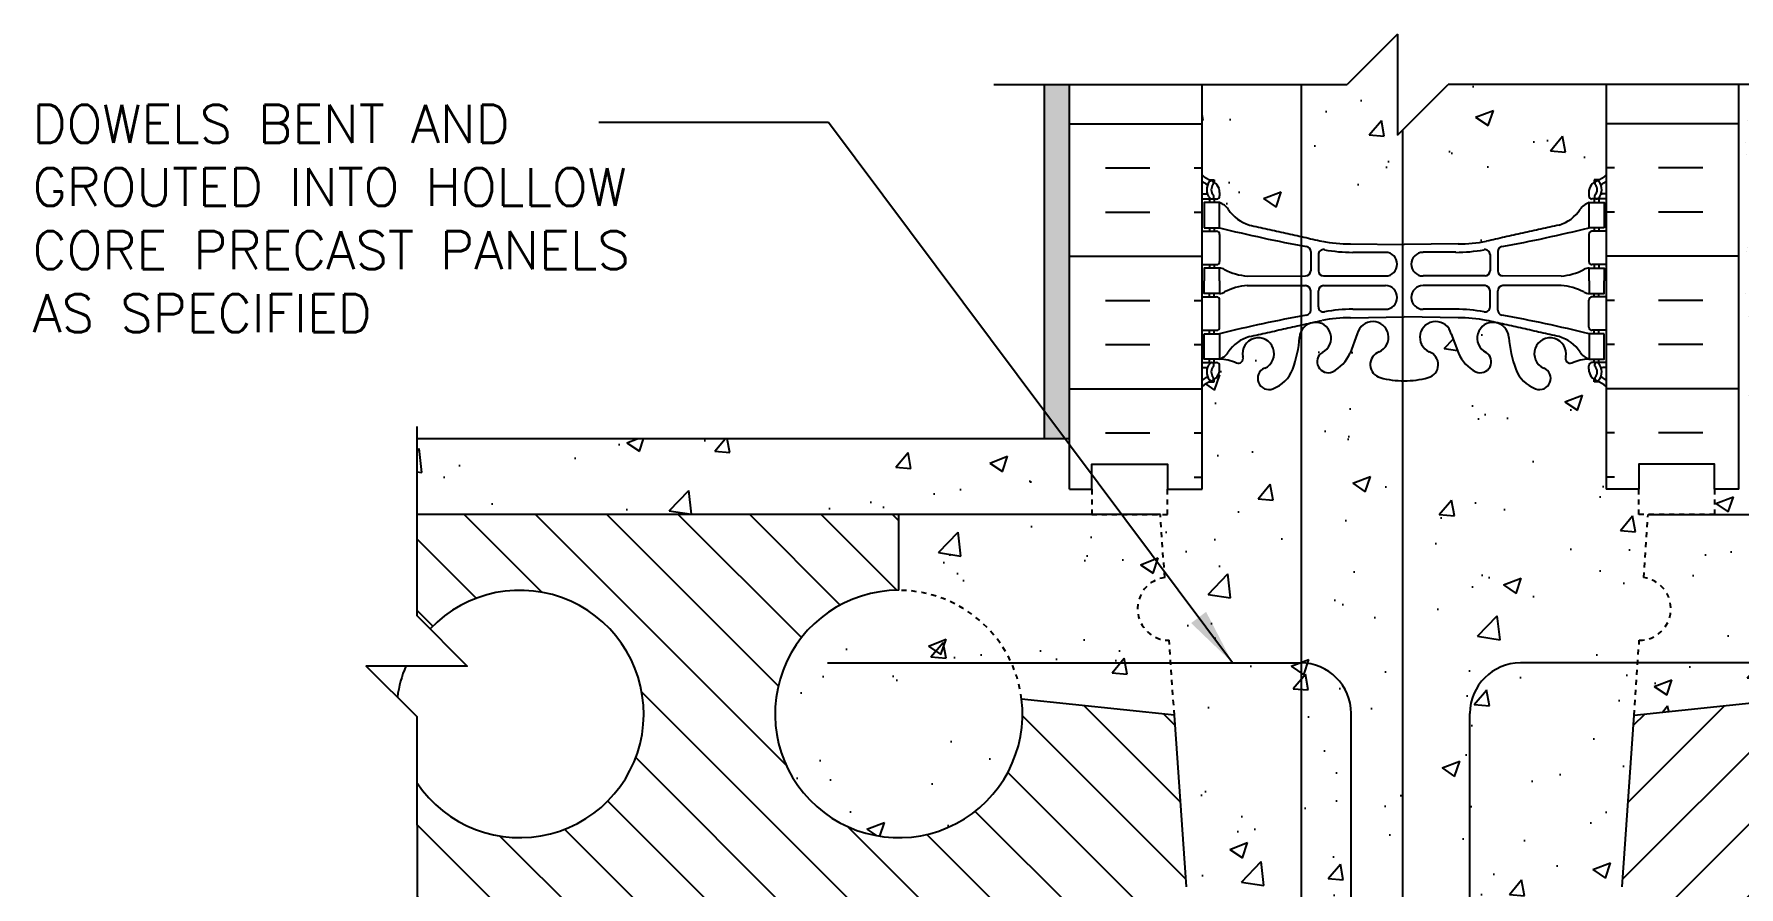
# Model space of a CAD drawing. Header units: inches. Extents: x 206.3 to 260.7, y 90.1 to 155.5.
# Drawn here: x 206.35 to 240.1, y 138.65 to 155.55 of the extents above; entities that cross this region are included whole.
import ezdxf

# ---------------------------------------------------------------- set-up
doc = ezdxf.new("R2010")
doc.units = ezdxf.units.IN
doc.header["$LTSCALE"] = 0.5
doc.header["$MEASUREMENT"] = 0
doc.linetypes.add('DASHED2', pattern=[0.375, 0.25, -0.125])
doc.linetypes.add('HIDDEN2', pattern=[0.1875, 0.125, -0.0625])
for name, color, linetype in [('HATCH', 12, 'Continuous'), ('Hidden2', 12, 'HIDDEN2'), ('line25', 2, 'Continuous'), ('LINE3', 3, 'Continuous'), ('LINE50', 5, 'Continuous'), ('LINE9', 9, 'Continuous'), ('TEXT', 4, 'Continuous'), ('Web_Edge', 9, 'Continuous')]:
    doc.layers.add(name, color=color, linetype=linetype)
doc.styles.add('DIM', font='romans.shx', dxfattribs={"width": 0.7})
doc.styles.add('ROMANS', font='romans.shx', dxfattribs={"height": 0.75})
doc.dimstyles.new('ext_12', dxfattribs={"dimscale": 12, "dimtxt": 0.09375, "dimasz": 0.09375, "dimexe": 0.09375, "dimexo": 0.0625, "dimgap": 0.0625, "dimtad": 1, "dimdec": 1, "dimzin": 3, "dimdsep": 46, "dimlunit": 4, "dimtxsty": 'DIM', "dimcen": 0.09, "dimdle": 0.09375, "dimclrt": 4, "dimadec": 0, "dimazin": 0, "dimtfac": 1, "dimtdec": 1, "dimtmove": 2, "dimatfit": 3, "dimfxl": 1, "dimfrac": 2, "dimtolj": 1, "dimtzin": 0, "dimarcsym": 0})

msp = doc.modelspace()

# ---------------------------------------------------------------- hatches: boundary and pattern name
at = {"layer": 'HATCH'}
h = msp.add_hatch(dxfattribs=at)
h.set_pattern_fill('AR-CONC', color=256, scale=0.5)
h.set_pattern_definition([(50, (0, 0), (3.5863, -0.31376), [0.375, -4.125]), (355, (0, 0), (-0.693757, 3.76096), [0.3, -3.3]), (100.4514, (0.299, -0.026), (2.892544, 3.4472), [0.3187, -3.50571]), (46.1842, (0, 1), (5.336207, -0.827596), [0.5625, -6.1875]), (96.6356, (0.4447, 0.931), (4.67331, 4.87059), [0.47805, -5.25857]), (351.1842, (0, 1), (4.67331, 4.87059), [0.45, -4.95]), (21, (0.5, 0.75), (2.984535, -2.013094), [0.375, -4.125]), (326, (0.5, 0.75), (1.216577, 3.62575), [0.3, -3.3]), (71.4514, (0.7487, 0.5822), (4.20111, 1.612656), [0.3187, -3.50571]), (37.5, (0, 0), (0.060799, 1.664469), [0, -3.26, 0, -3.35, 0, -3.3125]), (7.5, (0, 0), (1.315348, 1.972059), [0, -1.91, 0, -3.185, 0, -1.2625]), (327.5, (-1.115, 0), (2.669112, -0.1127744), [0, -1.25, 0, -3.9, 0, -5.175]), (317.5, (-1.615, 0), (2.91593, 0.500525), [0, -1.625, 0, -2.59, 0, -3.675])])
h.paths.add_polyline_path([(238.026, 142.057), (238.13, 143.538, 0.932515), (238.217, 144.782), (238.304, 146.029), (238.12, 146.029), (238.12, 146.529), (237.475, 146.529), (237.477, 147.084), (237.476, 148.563, 0.088982), (237.329, 148.661), (237.239, 148.661), (237.239, 148.702, -0.249069), (237.129, 148.91), (237.129, 148.977, -0.414214), (237.192, 149.04), (237.239, 149.04), (237.239, 149.11), (237.134, 149.11, 0.085348), (236.805, 149.034, -0.669601), (236.673, 149.154, 2.087231), (236.239, 148.93, -1), (236.075, 148.521, -0.227838), (235.671, 148.945, -0.06598), (235.546, 149.554, 1.629604), (235.075, 149.253, -1.059167), (234.869, 148.871, -0.16372), (234.547, 149.225), (234.404, 149.612, 1.612474), (233.973, 149.252, -0.734872), (233.95, 148.741, -0.068475), (233.475, 148.679, -0.068475), (233.001, 148.741, -0.734872), (232.978, 149.252, 1.612474), (232.547, 149.612), (232.404, 149.225, -0.16372), (232.082, 148.871, -1.059167), (231.876, 149.253, 1.629604), (231.405, 149.554, -0.06598), (231.28, 148.945, -0.227838), (230.876, 148.521, -1), (230.712, 148.93, 2.087231), (230.278, 149.154, -0.669601), (230.146, 149.034, 0.085348), (229.816, 149.11), (229.711, 149.11), (229.711, 149.04), (229.759, 149.04, -0.414214), (229.821, 148.977), (229.821, 148.91, -0.249069), (229.711, 148.702), (229.711, 148.661), (229.621, 148.661, 0.088416), (229.475, 148.563), (229.475, 146.529), (228.788, 146.529), (228.788, 146.029), (228.647, 146.029), (228.734, 144.782, 0.932515), (228.821, 143.538), (228.925, 142.057), (229.163, 138.653, -1), (229.163, 138.028), (229.475, 138.028, -0.638195), (229.95, 138.054, -0.467567), (230.552, 138.054, -0.448627), (231.077, 138.034, -0.318346), (231.645, 138.034, -0.316552), (232.158, 138.034, -0.436971), (232.746, 138.034, -0.520567), (233.258, 138.034, -0.520567), (233.644, 138.034, -0.520567), (234.088, 138.034, -0.520567), (234.532, 138.034, -0.520567), (234.976, 138.034, -0.520567), (235.255, 138.034, -0.512435), (235.475, 138.028, -0.512435), (235.696, 138.034, -0.520567), (235.975, 138.034, -0.520567), (236.419, 138.034, -0.520567), (236.863, 138.034, -0.520567), (237.307, 138.034, -0.514581), (237.475, 138.028), (237.788, 138.028, -1), (237.788, 138.653)])
edge = h.paths.add_edge_path()
edge.add_line((237.134, 152.21), (237.239, 152.21))
edge.add_line((237.239, 152.21), (237.239, 152.28))
edge.add_line((237.239, 152.28), (237.192, 152.28))
edge.add_arc((237.192, 152.342), 0.0625, 180, 270, ccw=False)
edge.add_line((237.129, 152.342), (237.129, 152.41))
edge.add_arc((237.379, 152.41), 0.25, 124.0558, 180, ccw=False)
edge.add_line((237.239, 152.617), (237.239, 152.658))
edge.add_line((237.239, 152.658), (237.329, 152.658))
edge.add_arc((237.129, 153.117), 0.5, 293.5782, 313.8141)
edge.add_line((237.476, 152.756), (237.475, 154.547))
edge.add_line((237.475, 154.547), (234.345, 154.547))
edge.add_line((234.345, 154.547), (233.345, 153.547))
edge.add_line((233.345, 153.547), (233.345, 155.547))
edge.add_line((233.345, 155.547), (232.345, 154.547))
edge.add_line((232.345, 154.547), (229.475, 154.547))
edge.add_line((229.475, 154.547), (229.475, 152.756))
edge.add_arc((229.821, 153.117), 0.5, 226.2109, 246.4218)
edge.add_line((229.621, 152.658), (229.711, 152.658))
edge.add_line((229.711, 152.658), (229.711, 152.617))
edge.add_arc((229.571, 152.41), 0.25, 0, 55.9442, ccw=False)
edge.add_line((229.821, 152.41), (229.821, 152.342))
edge.add_arc((229.759, 152.342), 0.0625, -90, 0, ccw=False)
edge.add_line((229.759, 152.28), (229.711, 152.28))
edge.add_line((229.711, 152.28), (229.711, 152.21))
edge.add_line((229.711, 152.21), (229.816, 152.21))
edge.add_arc((229.694, 151.867), 0.364, 32.0424, 70.3387, ccw=False)
edge.add_arc((230.617, 152.478), 0.743, 214.228, 253.8107)
edge.add_spline(control_points=[(230.41, 151.764), (231.847, 151.444)], knot_values=[0, 0, 1, 1], degree=1, periodic=0)
edge.add_arc((232.404, 154.375), 2.984, 259.2546, 270.0995)
edge.add_line((232.409, 151.391), (233.475, 151.376))
edge.add_line((233.475, 151.376), (234.542, 151.391))
edge.add_arc((234.547, 154.375), 2.984, 269.9005, 280.7454)
edge.add_spline(control_points=[(235.104, 151.444), (236.541, 151.764)], knot_values=[0, 0, 1, 1], degree=1, periodic=0)
edge.add_arc((236.334, 152.478), 0.743, 286.1893, 325.772)
edge.add_arc((237.257, 151.867), 0.364, 109.6613, 147.9576, ccw=False)
h.paths.add_polyline_path([(253.026, 147.529), (240.1, 147.529), (240.1, 146.529), (239.62, 146.529), (239.62, 146.029), (253.026, 146.029)])
h.paths.add_polyline_path([(226.85, 147.529), (213.925, 147.529), (213.925, 146.029), (227.288, 146.029), (227.288, 146.529), (226.85, 146.529)])
h.paths.add_polyline_path([(228.734, 144.782), (228.647, 146.029), (223.468, 146.029), (223.468, 144.529, -0.379205), (225.901, 142.374), (228.925, 142.057), (228.821, 143.538, -0.932515)])
h.paths.add_polyline_path([(223.468, 144.529, 2.637096), (225.901, 142.374, 0.379205)])
h.paths.add_polyline_path([(243.483, 144.529, 0.379205), (241.05, 142.374, 2.637096)])
h.paths.add_polyline_path([(243.483, 144.529), (243.483, 146.029), (239.62, 146.029), (238.304, 146.029), (238.217, 144.782, -0.932515), (238.13, 143.538), (238.026, 142.057), (241.05, 142.374, -0.379205)])
h.paths.add_polyline_path([(236.965, 137.217), (236.845, 137.417), (236.845, 137.529), (237.476, 137.529), (237.476, 138.028, 0.514841), (237.307, 138.034, 0.520567), (236.863, 138.034, 0.520567), (236.419, 138.034, 0.520567), (235.975, 138.034, 0.520567), (235.696, 138.034, 0.512435), (235.475, 138.028, 0.512435), (235.255, 138.034, 0.520567), (234.976, 138.034, 0.520567), (234.532, 138.034, 0.520567), (234.088, 138.034, 0.520567), (233.644, 138.034, 0.520567), (233.258, 138.034, 0.520567), (232.746, 138.034, 0.436971), (232.158, 138.034, 0.316552), (231.645, 138.034, 0.318346), (231.077, 138.034, 0.448627), (230.552, 138.054, 0.467567), (229.95, 138.054, 0.638195), (229.475, 138.028), (229.475, 137.529), (230.105, 137.529), (230.105, 137.417), (229.985, 137.217), (229.985, 135.748, 0.268156), (230.147, 135.6), (236.804, 135.6, 0.268138), (236.965, 135.748)])
h.paths.add_polyline_path([(233.399, 135.037, 0.225652), (233.024, 135.412), (230.36, 135.412, 0.225652), (229.985, 135.037), (229.985, 134.196, 0.225652), (230.36, 133.821), (233.024, 133.821, 0.225652), (233.399, 134.196)])
h.paths.add_polyline_path([(236.965, 135.037, 0.225652), (236.59, 135.412), (233.927, 135.412, 0.225652), (233.552, 135.037), (233.552, 134.196, 0.225652), (233.927, 133.821), (236.59, 133.821, 0.225652), (236.965, 134.196)])
h.paths.add_polyline_path([(236.965, 133.256, 0.225652), (236.59, 133.631), (233.927, 133.631, 0.225652), (233.552, 133.256), (233.552, 132.415, 0.225652), (233.927, 132.04), (236.59, 132.04, 0.225652), (236.965, 132.415)])
h.paths.add_polyline_path([(233.399, 133.256, 0.225652), (233.024, 133.631), (230.36, 133.631, 0.225652), (229.985, 133.256), (229.985, 132.415, 0.225652), (230.36, 132.04), (233.024, 132.04, 0.225652), (233.399, 132.415)])
h.paths.add_polyline_path([(237.242, 129.178), (237.115, 129.178, -0.414214), (237.065, 129.228), (237.065, 129.258), (236.965, 129.258), (236.965, 130.859, -0.380392), (236.673, 131.154, 2.087231), (236.239, 130.93, -1), (236.075, 130.521, -0.227838), (235.671, 130.945, -0.06598), (235.546, 131.554, 1.629604), (235.075, 131.253, -0.994662), (234.893, 130.858, -0.031412), (234.869, 130.871, -0.16372), (234.547, 131.225), (234.404, 131.612, 1.612474), (233.973, 131.252, -0.734872), (233.95, 130.741, -0.068475), (233.475, 130.679, -0.068475), (233.001, 130.741, -0.734872), (232.978, 131.252, 1.612474), (232.547, 131.612), (232.404, 131.225, -0.16372), (232.082, 130.871, -1.059167), (231.876, 131.253, 1.629604), (231.405, 131.554, -0.06598), (231.28, 130.945, -0.227838), (230.876, 130.521, -1), (230.712, 130.93, 2.087231), (230.278, 131.154, -0.380397), (229.985, 130.859), (229.985, 129.258), (229.885, 129.258), (229.885, 129.228, -0.414214), (229.835, 129.178), (229.709, 129.178), (229.667, 129.046, -0.725737), (229.56, 129.028), (229.475, 129.288), (229.475, 128.529), (229.475, 126.495, 0.088416), (229.621, 126.397), (229.711, 126.397), (229.711, 126.356, -0.249069), (229.821, 126.148), (229.821, 126.081, -0.414214), (229.759, 126.018), (229.711, 126.018), (229.711, 125.948), (229.816, 125.948, 0.085348), (230.146, 126.024, -0.669601), (230.278, 125.904, 2.087231), (230.712, 126.129, -1), (230.876, 126.537, -0.21345), (231.268, 126.148, -0.013721), (231.28, 126.113, -0.06598), (231.405, 125.504, 1.629604), (231.876, 125.805, -1.059167), (232.082, 126.187, -0.16372), (232.404, 125.833), (232.547, 125.446, 1.612474), (232.978, 125.806, -0.734872), (233.001, 126.317, -0.068475), (233.475, 126.379, -0.068475), (233.95, 126.317, -0.734872), (233.973, 125.806, 1.612474), (234.404, 125.446), (234.547, 125.833, -0.16372), (234.869, 126.187, -1.059167), (235.075, 125.805, 1.629604), (235.546, 125.504, -0.06598), (235.671, 126.113, -0.227838), (236.075, 126.537, -1), (236.239, 126.129, 2.087231), (236.673, 125.904, -0.669601), (236.805, 126.024, 0.085348), (237.134, 125.948), (237.239, 125.948), (237.239, 126.018), (237.192, 126.018, -0.414214), (237.129, 126.081), (237.129, 126.148, -0.249069), (237.239, 126.356), (237.239, 126.397), (237.329, 126.397, 0.088434), (237.475, 126.495), (237.475, 129.289), (237.397, 129.046, -0.725737), (237.29, 129.028)])
h = msp.add_hatch(dxfattribs=at)
h.set_pattern_fill('AR-SAND', color=256, scale=0.5, style=0)
h.set_pattern_definition([(37.5, (226.7158, 149.9661), (-0.031497, 0.963412), [0, -0.76, 0, -0.85, 0, -0.8125]), (7.5, (226.7158, 149.9661), (0.88489, 1.411073), [0, -0.41, 0, -0.685, 0, -0.2625]), (327.5, (226.1008, 149.9661), (1.55707, 0.00283), [0, -0.25, 0, -0.9, 0, -1.175]), (317.5, (226.1008, 149.9661), (1.503063, 0.43884), [0, -0.125, 0, -0.59, 0, -0.675])])
h.paths.add_polyline_path([(226.85, 154.547), (226.35, 154.547), (226.35, 147.529), (226.85, 147.529)])
h.paths.add_polyline_path([(226.35, 112.52), (226.85, 112.52), (226.85, 128.529), (226.85, 138.028), (226.35, 138.028)])
h = msp.add_hatch(dxfattribs=at)
h.set_pattern_fill('AR-SAND', color=256, scale=0.5, style=0)
h.set_pattern_definition([(37.5, (144.3508, -103.47236), (-0.0314967, 0.9634119), [0, -0.76, 0, -0.85, 0, -0.8125]), (7.5, (144.3508, -103.4724), (0.8848884, 1.411073), [0, -0.41, 0, -0.685, 0, -0.2625]), (327.5, (143.7358, -103.4724), (1.557071, 0.0028295), [0, -0.25, 0, -0.9, 0, -1.175]), (317.5, (143.7358, -103.4724), (1.503063, 0.438838), [0, -0.125, 0, -0.59, 0, -0.675])])
h.paths.add_polyline_path([(240.58, 154.547), (240.1, 154.547), (240.088, 148.529), (240.1, 148.529), (240.103, 147.529), (240.58, 147.529)])
h = msp.add_hatch(dxfattribs=at)
h.set_pattern_fill('ANSI31', color=256, scale=8, style=0)
h.set_pattern_definition([(135, (363.5647, -60.6594), (0.7071068, 0.7071068), [])])
h.paths.add_polyline_path([(214.19, 143.764), (213.925, 144.029), (213.925, 146.029), (223.468, 146.029), (223.468, 144.529, 2.637096), (225.901, 142.374), (228.925, 142.057), (228.925, 142.049), (229.163, 138.654, -1), (229.163, 138.029), (213.932, 138.029), (213.927, 140.723, 2.861697)])
h = msp.add_hatch(dxfattribs=at)
h.set_pattern_fill('ANSI31', color=256, scale=8, style=0)
h.set_pattern_definition([(45, (103.3862, -60.6594), (-0.7071068, 0.7071068), [])])
h.paths.add_polyline_path([(252.761, 143.764), (253.026, 144.029), (253.026, 146.029), (243.483, 146.029), (243.483, 144.529, -2.637096), (241.05, 142.374), (238.026, 142.057), (238.025, 142.049), (237.788, 138.654, 1), (237.788, 138.029), (253.019, 138.029), (253.024, 140.723, -2.861697)])

# ---------------------------------------------------------------- linework, layer by layer
for p, q in [((226.85, 153.77), (229.475, 153.77)), ((240.1, 153.77), (237.475, 153.77)), ((227.564, 152.895), (228.439, 152.895)), ((229.314, 152.895), (229.475, 152.895)), ((237.637, 152.895), (237.475, 152.895)), ((239.387, 152.895), (238.512, 152.895)), ((227.564, 152.02), (228.439, 152.02)), ((229.314, 152.02), (229.475, 152.02)), ((237.637, 152.02), (237.475, 152.02)), ((239.387, 152.02), (238.512, 152.02)), ((226.85, 151.145), (229.475, 151.145)), ((240.1, 151.145), (237.475, 151.145)), ((227.564, 150.27), (228.439, 150.27)), ((229.314, 150.27), (229.475, 150.27)), ((237.637, 150.27), (237.475, 150.27)), ((239.387, 150.27), (238.512, 150.27)), ((227.564, 149.395), (228.439, 149.395)), ((229.314, 149.395), (229.475, 149.395)), ((237.637, 149.395), (237.475, 149.395)), ((239.387, 149.395), (238.512, 149.395)), ((226.85, 148.52), (229.475, 148.52)), ((240.1, 148.52), (237.475, 148.52)), ((227.564, 147.645), (228.439, 147.645)), ((229.314, 147.645), (229.475, 147.645)), ((237.637, 147.645), (237.475, 147.645)), ((239.387, 147.645), (238.512, 147.645)), ((229.314, 146.77), (229.475, 146.77)), ((237.637, 146.77), (237.475, 146.77))]:
    msp.add_line(p, q, dxfattribs=at)
at = {"layer": 'Hidden2'}
for p, q in [((228.734, 144.782), (228.647, 146.029)), ((238.217, 144.782), (238.304, 146.029)), ((228.925, 142.057), (228.821, 143.538)), ((238.026, 142.057), (238.13, 143.538))]:
    msp.add_line(p, q, dxfattribs=at)
for centre, radius, start, end in [((223.468, 142.079), 2.45, 6.9321, 90), ((228.821, 144.163), 0.625, 98, 270), ((238.13, 144.163), 0.625, 270, 82)]:
    msp.add_arc(centre, radius, start, end, dxfattribs=at)
at = {"layer": 'line25'}
for p, q in [((229.475, 146.529), (229.475, 154.547)), ((237.475, 154.547), (237.477, 147.084)), ((237.477, 147.084), (237.475, 146.529)), ((228.647, 146.029), (213.932, 146.029)), ((223.468, 144.529), (223.468, 146.029)), ((238.304, 146.029), (253.019, 146.029)), ((228.925, 142.057), (225.901, 142.374)), ((238.026, 142.057), (241.05, 142.374)), ((229.163, 138.654), (228.925, 142.057)), ((237.788, 138.654), (238.026, 142.057))]:
    msp.add_line(p, q, dxfattribs=at)
for centre, start, end in [((215.968, 142.079), 213.5868, 136.5404), ((223.468, 142.079), 90, 6.9321), ((215.968, 142.079), 157.1802, 172.1595)]:
    msp.add_arc(centre, 2.45, start, end, dxfattribs=at)
at = {"layer": 'LINE3'}
for p, q in [((231.432, 154.532), (231.432, 116.743)), ((233.442, 153.643), (233.442, 138.135)), ((222.054, 143.09), (231.424, 143.09)), ((244.72, 143.09), (235.777, 143.09)), ((232.424, 128.696), (232.424, 142.09)), ((234.777, 128.696), (234.777, 142.09))]:
    msp.add_line(p, q, dxfattribs=at)
for centre, start, end in [((231.424, 142.09), 0, 90), ((235.777, 142.09), 90, 180)]:
    msp.add_arc(centre, 1, start, end, dxfattribs=at)
at = {"layer": 'LINE50'}
for p, q in [((226.85, 146.529), (226.85, 154.547)), ((240.1, 146.529), (240.1, 154.547)), ((227.288, 146.529), (227.288, 147.029)), ((227.288, 147.029), (228.788, 147.029)), ((228.788, 147.029), (228.788, 146.529)), ((226.85, 146.529), (227.288, 146.529)), ((228.788, 146.529), (229.225, 146.529)), ((229.225, 146.529), (229.475, 146.529))]:
    msp.add_line(p, q, dxfattribs=at)
for points in [[(226.85, 146.529), (227.288, 146.529), (227.288, 147.029), (228.788, 147.029), (228.788, 146.529), (229.475, 146.529)], [(240.1, 146.529), (239.62, 146.529), (239.62, 147.029), (238.12, 147.029), (238.12, 146.529), (237.475, 146.529)]]:
    msp.add_lwpolyline(points, dxfattribs=at)
at = {"layer": 'LINE9'}
for p, q in [((233.345, 155.547), (232.345, 154.547)), ((233.345, 155.547), (233.345, 153.547)), ((225.35, 154.547), (232.345, 154.547)), ((226.35, 154.547), (226.35, 147.529)), ((233.345, 153.547), (234.345, 154.547)), ((241.58, 154.547), (234.345, 154.547)), ((226.848, 147.529), (213.932, 147.529))]:
    msp.add_line(p, q, dxfattribs=at)
msp.add_lwpolyline([(213.925, 147.773), (213.925, 144.029), (214.925, 143.029), (213.925, 143.029), (212.925, 143.029), (213.925, 142.029), (213.932, 137.716)], dxfattribs=at)
at = {"layer": 'LINE9', "linetype": 'DASHED2', "ltscale": 0.15}
for points in [[(227.288, 146.529), (227.288, 146.529), (227.288, 146.029), (228.788, 146.029), (228.788, 146.529), (228.788, 146.529)], [(239.62, 146.529), (239.62, 146.529), (239.62, 146.029), (238.12, 146.029)], [(238.12, 146.029), (238.12, 146.529), (238.12, 146.529)]]:
    msp.add_lwpolyline(points, dxfattribs=at)
at = {"layer": 'Web_Edge'}
for p, q in [((229.621, 152.658), (229.711, 152.658)), ((229.711, 152.658), (229.711, 152.617)), ((237.329, 152.658), (237.239, 152.658)), ((237.239, 152.658), (237.239, 152.617)), ((229.475, 152.38), (229.553, 152.38)), ((229.475, 152.28), (229.759, 152.28)), ((229.621, 152.28), (229.621, 152.21)), ((229.711, 152.28), (229.711, 152.21)), ((229.821, 152.41), (229.821, 152.342)), ((237.129, 152.41), (237.129, 152.342)), ((237.475, 152.28), (237.192, 152.28)), ((237.239, 152.28), (237.239, 152.21)), ((237.329, 152.28), (237.329, 152.21)), ((237.475, 152.38), (237.398, 152.38)), ((229.475, 151.64), (229.759, 151.64)), ((229.621, 151.71), (229.621, 151.64)), ((229.711, 151.71), (229.711, 151.64)), ((229.821, 151.577), (229.821, 151.042)), ((237.129, 151.577), (237.129, 151.042)), ((237.475, 151.64), (237.192, 151.64)), ((237.239, 151.71), (237.239, 151.64)), ((237.329, 151.71), (237.329, 151.64)), ((231.624, 151.24), (231.624, 150.855)), ((232.409, 151.391), (233.475, 151.376)), ((232.456, 151.224), (233.103, 151.224)), ((234.542, 151.391), (233.475, 151.376)), ((234.495, 151.224), (233.848, 151.224)), ((235.327, 151.24), (235.327, 150.855)), ((229.475, 150.98), (229.759, 150.98)), ((229.621, 150.98), (229.621, 150.91)), ((229.711, 150.98), (229.711, 150.91)), ((231.776, 151.178), (231.776, 150.855)), ((235.175, 151.178), (235.175, 150.855)), ((237.475, 150.98), (237.192, 150.98)), ((237.239, 150.98), (237.239, 150.91)), ((237.329, 150.98), (237.329, 150.91)), ((230.369, 150.754), (231.524, 150.755)), ((230.369, 150.565), (231.524, 150.564)), ((231.876, 150.755), (233.103, 150.755)), ((231.876, 150.564), (233.103, 150.564)), ((235.075, 150.755), (233.848, 150.755)), ((235.075, 150.564), (233.848, 150.564)), ((236.582, 150.754), (235.427, 150.755)), ((236.582, 150.565), (235.427, 150.564)), ((229.475, 150.34), (229.759, 150.34)), ((229.621, 150.34), (229.621, 150.41)), ((229.711, 150.34), (229.711, 150.41)), ((229.821, 149.742), (229.821, 150.277)), ((231.624, 150.08), (231.624, 150.464)), ((231.776, 150.142), (231.776, 150.464)), ((235.175, 150.142), (235.175, 150.464)), ((235.327, 150.08), (235.327, 150.464)), ((237.129, 149.742), (237.129, 150.277)), ((237.475, 150.34), (237.192, 150.34)), ((237.239, 150.34), (237.239, 150.41)), ((237.329, 150.34), (237.329, 150.41)), ((232.409, 149.928), (233.475, 149.944)), ((232.456, 150.096), (233.103, 150.096)), ((234.542, 149.928), (233.475, 149.944)), ((234.495, 150.096), (233.848, 150.096)), ((229.475, 149.68), (229.759, 149.68)), ((229.621, 149.61), (229.621, 149.68)), ((229.711, 149.61), (229.711, 149.68)), ((232.547, 149.612), (232.404, 149.225)), ((234.404, 149.612), (234.547, 149.225)), ((237.475, 149.68), (237.192, 149.68)), ((237.239, 149.61), (237.239, 149.68)), ((237.329, 149.61), (237.329, 149.68)), ((229.475, 149.04), (229.759, 149.04)), ((229.475, 148.94), (229.553, 148.94)), ((229.621, 149.04), (229.621, 149.11)), ((229.711, 149.04), (229.711, 149.11)), ((229.821, 148.91), (229.821, 148.977)), ((237.129, 148.91), (237.129, 148.977)), ((237.475, 149.04), (237.192, 149.04)), ((237.239, 149.04), (237.239, 149.11)), ((237.329, 149.04), (237.329, 149.11)), ((237.475, 148.94), (237.398, 148.94)), ((229.621, 148.661), (229.711, 148.661)), ((229.711, 148.661), (229.711, 148.702)), ((237.239, 148.661), (237.239, 148.702)), ((237.329, 148.661), (237.239, 148.661))]:
    msp.add_line(p, q, dxfattribs=at)
for points in [[(229.516, 151.71), (229.816, 151.71), (229.816, 152.21), (229.516, 152.21)], [(237.434, 151.71), (237.134, 151.71), (237.134, 152.21), (237.434, 152.21)], [(229.516, 149.61), (229.816, 149.61), (229.816, 149.11), (229.516, 149.11)], [(237.434, 149.61), (237.134, 149.61), (237.134, 149.11), (237.434, 149.11)]]:
    msp.add_lwpolyline(points, close=True, dxfattribs=at)
for points in [[(229.816, 150.66), (229.816, 150.91), (229.516, 150.91), (229.516, 150.66)], [(237.134, 150.66), (237.134, 150.91), (237.434, 150.91), (237.434, 150.66)], [(229.816, 150.66), (229.816, 150.41), (229.516, 150.41), (229.516, 150.66)], [(237.134, 150.66), (237.134, 150.41), (237.434, 150.41), (237.434, 150.66)]]:
    msp.add_lwpolyline(points, dxfattribs=at)
for centre, radius, start, end in [((229.821, 153.117), 0.5, 226.2109, 250.5288), ((229.821, 153.117), 0.6, 234.7832, 245.0748), ((229.815, 152.464), 0.25, 140.1145, 222.4609), ((229.559, 152.554), 0.021, 343.464, 63.9957), ((229.657, 152.595), 0.045, 321.448, 139.1879), ((229.571, 152.41), 0.25, 0, 70.5288), ((229.815, 152.464), 0.16, 140.0001, 222.4609), ((237.379, 152.41), 0.25, 109.4712, 180), ((237.294, 152.595), 0.045, 40.8121, 218.552), ((237.136, 152.464), 0.16, 317.5391, 39.9999), ((237.129, 153.117), 0.5, 289.4712, 313.7891), ((237.136, 152.464), 0.25, 317.5391, 39.8855), ((237.392, 152.554), 0.021, 116.0043, 196.536), ((237.129, 153.117), 0.6, 294.9252, 305.2168), ((229.554, 152.399), 0.0196, 269.4032, 15.4901), ((229.664, 152.326), 0.045, 222.4609, 42.4609), ((229.759, 152.342), 0.0625, 270, 0), ((237.192, 152.342), 0.0625, 180, 270), ((237.287, 152.326), 0.045, 137.5391, 317.5391), ((237.397, 152.399), 0.0196, 164.5099, 270.5968), ((229.694, 151.867), 0.364, 34.9775, 70.3387), ((230.617, 152.478), 0.743, 212.7919, 253.8107), ((236.334, 152.478), 0.743, 286.1893, 327.2081), ((237.257, 151.867), 0.364, 109.6613, 145.0225), ((229.759, 151.577), 0.0625, 0, 90), ((236.625, 179.13), 28.253, 256.0552, 259.6343), ((230.326, 179.13), 28.253, 280.3657, 283.9448), ((237.192, 151.577), 0.0625, 90, 180), ((231.524, 151.24), 0.1, 360, 79.6343), ((231.876, 151.178), 0.1, 79.2546, 180), ((232.404, 154.375), 2.984, 259.2546, 270.0995), ((232.451, 154.207), 2.984, 259.2546, 270.0995), ((233.103, 150.989), 0.234, 270, 90), ((233.848, 150.989), 0.234, 90, 270), ((234.5, 154.207), 2.984, 269.9005, 280.7454), ((234.547, 154.375), 2.984, 269.9005, 280.7454), ((235.075, 151.178), 0.1, 0, 100.7454), ((235.427, 151.24), 0.1, 100.3657, 180), ((229.759, 151.042), 0.0625, 270, 0), ((229.812, 150.691), 0.219, 60.4937, 88.92), ((230.454, 151.911), 1.16, 242.5844, 265.8032), ((236.497, 151.911), 1.16, 274.1968, 297.4156), ((237.139, 150.691), 0.219, 91.08, 119.5063), ((237.192, 151.042), 0.0625, 180, 270), ((230.454, 149.408), 1.16, 94.1968, 117.4156), ((231.524, 150.855), 0.1, 270.0388, 360), ((231.524, 150.464), 0.1, 0, 89.9612), ((231.876, 150.855), 0.1, 180, 270), ((231.876, 150.464), 0.1, 90, 180), ((233.103, 150.33), 0.234, 270, 90), ((233.848, 150.33), 0.234, 90, 270), ((235.075, 150.855), 0.1, 270, 0), ((235.075, 150.464), 0.1, 0, 90), ((235.427, 150.855), 0.1, 180, 269.9612), ((235.427, 150.464), 0.1, 90.0388, 180), ((236.497, 149.408), 1.16, 62.5844, 85.8032), ((229.759, 150.277), 0.0625, 0, 90), ((229.812, 150.628), 0.219, 271.08, 299.5063), ((237.139, 150.628), 0.219, 240.4937, 268.92), ((237.192, 150.277), 0.0625, 90, 180), ((236.625, 122.189), 28.253, 100.3657, 103.9448), ((231.524, 150.08), 0.1, 280.3657, 0), ((231.876, 150.142), 0.1, 180, 280.7454), ((232.404, 146.944), 2.984, 89.9005, 100.7454), ((232.451, 147.112), 2.984, 89.9005, 100.7454), ((234.5, 147.112), 2.984, 79.2546, 90.0995), ((234.547, 146.944), 2.984, 79.2546, 90.0995), ((235.075, 150.142), 0.1, 259.2546, 0), ((235.427, 150.08), 0.1, 180, 259.6343), ((230.326, 122.189), 28.253, 76.0552, 79.6343), ((229.759, 149.742), 0.0625, 270, 0), ((230.617, 148.841), 0.743, 106.1893, 147.2081), ((230.586, 149.216), 0.314, 293.8084, 191.4114), ((229.046, 149.719), 2.365, 339.9985, 355.6105), ((231.717, 149.523), 0.314, 296.0652, 177.2643), ((232.852, 149.539), 0.314, 293.8084, 166.5854), ((234.099, 149.539), 0.314, 13.4146, 246.1916), ((235.234, 149.523), 0.314, 2.7357, 243.9348), ((237.905, 149.719), 2.365, 184.3895, 200.0015), ((236.365, 149.216), 0.314, 348.5886, 246.1916), ((236.334, 148.841), 0.743, 32.7919, 73.8107), ((237.192, 149.742), 0.0625, 180, 270), ((229.694, 149.452), 0.364, 289.6613, 325.0225), ((231.968, 149.056), 0.217, 121.463, 294.4736), ((231.717, 149.526), 0.75, 297.0295, 336.3062), ((233.07, 149), 0.268, 109.9662, 255.2108), ((233.881, 149), 0.268, 284.7892, 70.0338), ((235.234, 149.526), 0.75, 203.6938, 242.9705), ((234.983, 149.056), 0.217, 245.5264, 58.537), ((237.257, 149.452), 0.364, 214.9775, 250.3387), ((229.554, 148.92), 0.0196, 344.5099, 90.5968), ((229.815, 148.855), 0.25, 137.5391, 219.8855), ((229.664, 148.993), 0.045, 317.5391, 137.5391), ((229.815, 148.855), 0.16, 137.5391, 219.9999), ((229.571, 148.91), 0.25, 289.4712, 360), ((229.759, 148.977), 0.0625, 360, 90), ((229.762, 148.114), 0.997, 66.8533, 86.8462), ((230.187, 149.122), 0.0968, 249.5669, 19.8449), ((230.794, 148.725), 0.22, 111.8037, 291.8037), ((230.637, 149.154), 0.677, 290.6803, 338.8761), ((236.314, 149.154), 0.677, 201.1239, 249.3197), ((236.157, 148.725), 0.22, 248.1963, 68.1963), ((236.764, 149.122), 0.0968, 160.1551, 290.4331), ((237.189, 148.114), 0.997, 93.1538, 113.1467), ((237.192, 148.977), 0.0625, 90, 180), ((237.379, 148.91), 0.25, 180, 250.5288), ((237.287, 148.993), 0.045, 42.4609, 222.4609), ((237.136, 148.855), 0.16, 320.0001, 42.4609), ((237.136, 148.855), 0.25, 320.1145, 42.4609), ((237.397, 148.92), 0.0196, 89.4032, 195.4901), ((229.821, 148.202), 0.6, 114.9252, 125.2168), ((229.821, 148.202), 0.5, 109.4712, 133.7891), ((229.559, 148.766), 0.021, 296.0043, 16.536), ((229.657, 148.724), 0.045, 220.8121, 38.552), ((233.464, 150.433), 1.754, 254.7082, 270.3771), ((233.487, 150.433), 1.754, 269.6229, 285.2918), ((237.294, 148.724), 0.045, 141.448, 319.1879), ((237.129, 148.202), 0.5, 46.2109, 70.5288), ((237.392, 148.766), 0.021, 163.464, 243.9957), ((237.129, 148.202), 0.6, 54.7832, 65.0748)]:
    msp.add_arc(centre, radius, start, end, dxfattribs=at)
for points in [[(230.41, 151.764), (231.847, 151.444)], [(236.541, 151.764), (235.104, 151.444)], [(230.41, 149.555), (231.847, 149.875)], [(236.541, 149.555), (235.104, 149.875)]]:
    msp.add_open_spline(points, degree=1, dxfattribs=at)

# ---------------------------------------------------------------- texts
at = {"layer": 'TEXT', "insert": (206.317, 151.892), "char_height": 0.75, "width": 13.62291, "attachment_point": 4, "style": 'ROMANS'}
msp.add_mtext('DOWELS BENT AND GROUTED INTO HOLLOW CORE PRECAST PANELS AS SPECIFIED', dxfattribs=at)

# ---------------------------------------------------------------- leaders
at = {"layer": 'TEXT'}
msp.add_leader([(230.078, 143.09), (222.076, 153.797), (217.533, 153.797)], dimstyle='ext_12', override={"dimgap": 0.0625, "dimtad": 0}, dxfattribs=at)

doc.saveas('drawing.dxf')
